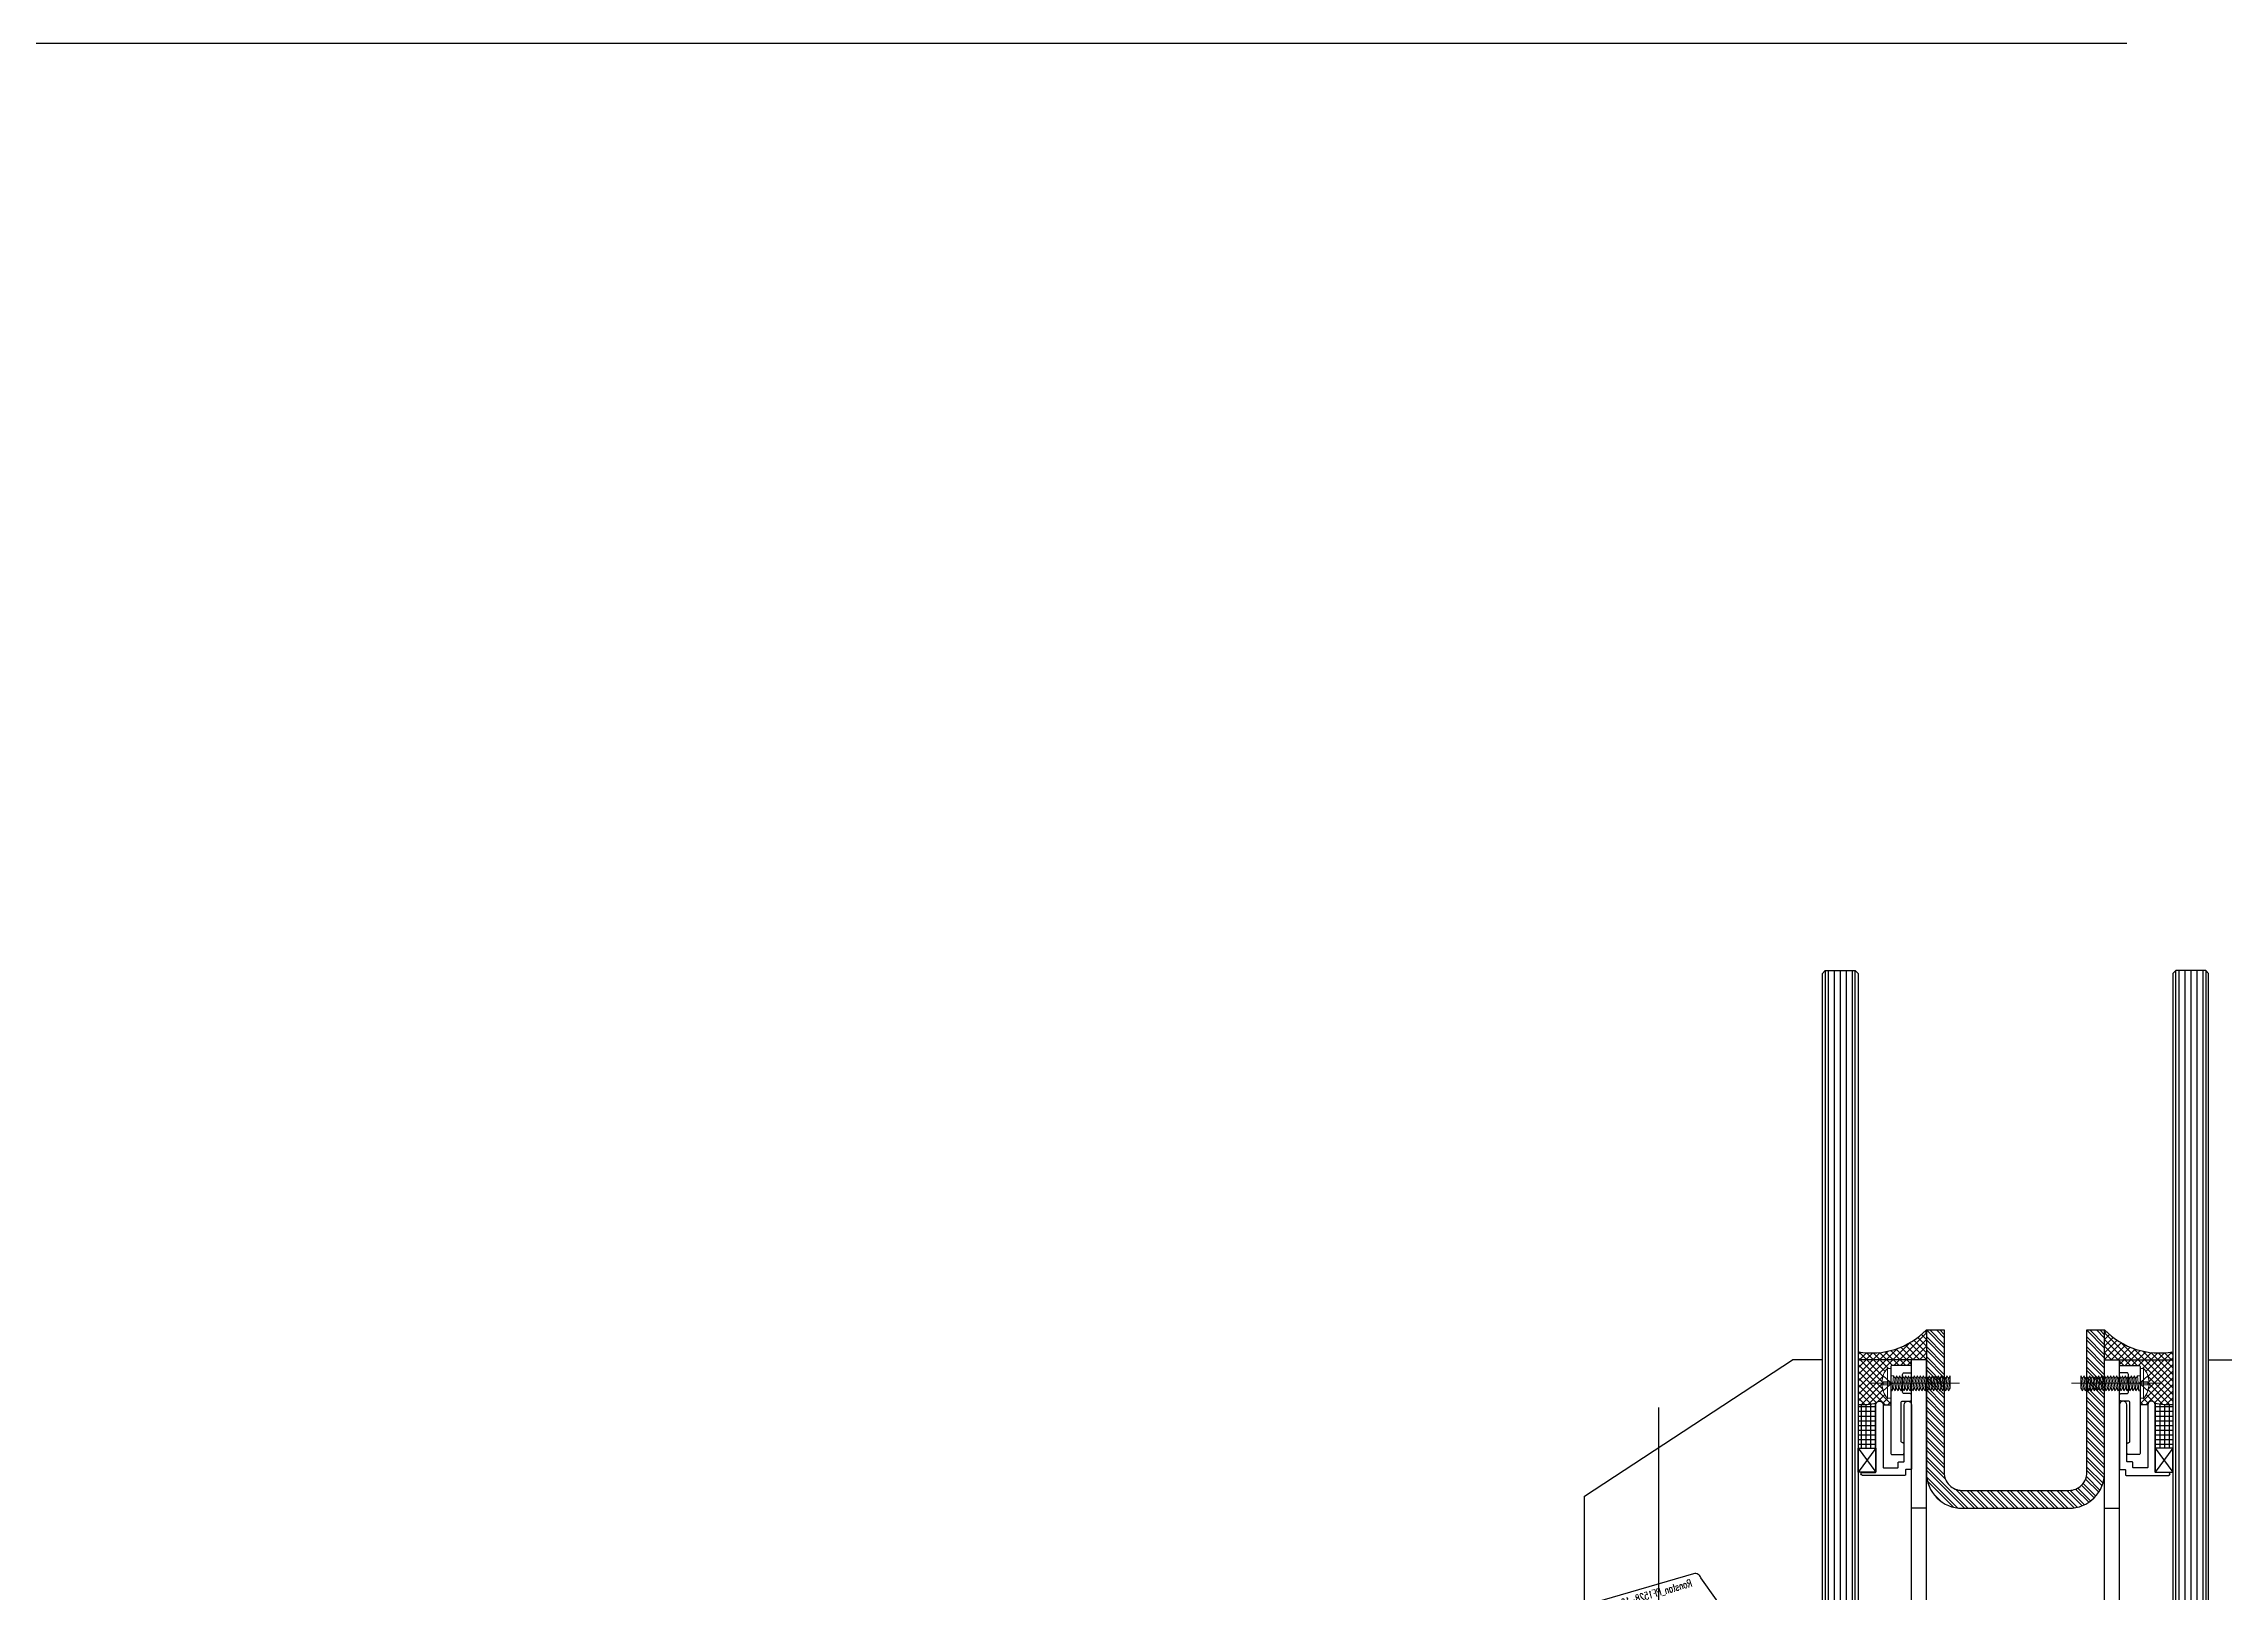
# Model space of a CAD drawing. Extents: x -163000 to 184253, y -124935 to 90032.
# Drawn here: x -128914 to -128180, y 35511 to 36032 of the extents above; entities that cross this region are included whole.
import ezdxf

# ---------------------------------------------------------------- set-up
doc = ezdxf.new("R2010")
doc.units = 0
doc.header["$LTSCALE"] = 1000
doc.header["$MEASUREMENT"] = 0
for name, pattern in [('CENTER', [2, 1.25, -0.25, 0.25, -0.25]), ('HIDDEN', [0.375, 0.25, -0.125]), ('s4118a$0$HIDDEN', [0.375, 0.25, -0.125])]:
    doc.linetypes.add(name, pattern=pattern)
doc.layers.get('0').update_dxf_attribs({"linetype": 'CONTINUOUS'})
for name, color, linetype, lineweight in [('0.25bC', 6, 'CONTINUOUS', 18), ('0.25bCEN', 1, 'CENTER', 18), ('0.25bH', 3, 'HIDDEN', 18)]:
    doc.layers.add(name, color=color, linetype=linetype, lineweight=lineweight)
for name, color, linetype in [('Aux (not print)', 11, 'CONTINUOUS'), ('buila', 14, 's4118a$0$HIDDEN'), ('glass-p', 1, 'CONTINUOUS'), ('SS Cable', 9, 'CONTINUOUS'), ('Steel', 30, 'CONTINUOUS')]:
    doc.layers.add(name, color=color, linetype=linetype)
doc.styles.add('ROMANS', font='romans', dxfattribs={"width": 0.9})

# ---------------------------------------------------------------- blocks, each defined once
blk = doc.blocks.new('11')
at = {"layer": '0.25bC'}
for p, q in [((1102.68, 1209.74), (1103.54, 1210.24)), ((1107.68, 1210.24), (1102.68, 1209.74)), ((1103.54, 1209.24), (1102.68, 1209.74)), ((1103.54, 1209.24), (1102.68, 1209.74)), ((1107.68, 1209.24), (1102.68, 1208.74)), ((1102.68, 1208.74), (1103.54, 1209.24)), ((1103.54, 1208.24), (1102.68, 1208.74)), ((1107.68, 1208.24), (1102.68, 1207.74)), ((1102.68, 1207.74), (1103.54, 1208.24)), ((1103.54, 1207.24), (1102.68, 1207.74)), ((1103.54, 1207.24), (1102.68, 1207.74)), ((1107.68, 1207.24), (1102.68, 1206.74)), ((1102.68, 1206.74), (1103.54, 1207.24)), ((1102.68, 1206.74), (1103.54, 1207.24)), ((1103.54, 1206.24), (1102.68, 1206.74)), ((1103.54, 1206.24), (1102.68, 1206.74)), ((1102.68, 1205.74), (1103.54, 1206.24)), ((1107.68, 1206.24), (1102.68, 1205.74)), ((1103.54, 1205.24), (1102.68, 1205.74)), ((1103.54, 1205.24), (1102.68, 1205.74)), ((1107.68, 1205.24), (1102.68, 1204.74)), ((1102.68, 1204.74), (1103.54, 1205.24)), ((1103.54, 1204.24), (1102.68, 1204.74)), ((1107.68, 1204.24), (1102.68, 1203.74)), ((1102.68, 1203.74), (1103.54, 1204.24)), ((1103.54, 1203.24), (1102.68, 1203.74)), ((1103.54, 1203.24), (1102.68, 1203.74)), ((1103.54, 1210.24), (1107.68, 1210.24)), ((1107.68, 1210.24), (1106.81, 1209.74)), ((1106.81, 1209.74), (1107.68, 1209.24)), ((1107.68, 1209.24), (1106.81, 1208.74)), ((1106.81, 1208.74), (1107.68, 1208.24)), ((1107.68, 1208.24), (1106.81, 1207.74)), ((1106.81, 1207.74), (1107.68, 1207.24)), ((1107.68, 1207.24), (1106.81, 1206.74)), ((1106.81, 1206.74), (1107.68, 1206.24)), ((1107.68, 1206.24), (1106.81, 1205.74)), ((1106.81, 1205.74), (1107.68, 1205.24)), ((1107.68, 1205.24), (1106.81, 1204.74)), ((1106.81, 1204.74), (1107.68, 1204.24)), ((1107.68, 1204.24), (1106.81, 1203.74)), ((1106.81, 1203.74), (1107.68, 1203.24)), ((1106.81, 1203.74), (1107.68, 1203.24)), ((1107.68, 1203.24), (1102.68, 1202.74)), ((1102.68, 1202.74), (1103.54, 1203.24)), ((1102.68, 1202.74), (1103.54, 1203.24)), ((1103.54, 1202.24), (1102.68, 1202.74)), ((1107.68, 1202.24), (1102.68, 1201.74)), ((1102.68, 1201.74), (1103.54, 1202.24)), ((1103.54, 1201.24), (1102.68, 1201.74)), ((1107.68, 1201.24), (1102.68, 1200.74)), ((1102.68, 1200.74), (1103.54, 1201.24)), ((1103.54, 1200.24), (1102.68, 1200.74)), ((1102.68, 1199.74), (1107.68, 1200.24)), ((1102.68, 1199.74), (1103.54, 1200.24)), ((1103.54, 1199.24), (1102.68, 1199.74)), ((1102.68, 1198.74), (1107.68, 1199.24)), ((1102.68, 1198.74), (1103.54, 1199.24)), ((1103.54, 1198.24), (1102.68, 1198.74)), ((1103.54, 1198.24), (1102.68, 1198.74)), ((1107.68, 1198.24), (1102.68, 1197.74)), ((1102.68, 1197.74), (1103.54, 1198.24)), ((1102.68, 1197.74), (1103.54, 1198.24)), ((1103.54, 1197.24), (1102.68, 1197.74)), ((1107.68, 1197.24), (1102.68, 1196.74)), ((1102.68, 1196.74), (1103.54, 1197.24)), ((1103.54, 1196.24), (1102.68, 1196.74)), ((1107.68, 1203.24), (1106.81, 1202.74)), ((1106.81, 1202.74), (1107.68, 1202.24)), ((1107.68, 1202.24), (1106.81, 1201.74)), ((1106.81, 1201.74), (1107.68, 1201.24)), ((1107.68, 1201.24), (1106.81, 1200.74)), ((1106.81, 1200.74), (1107.68, 1200.24)), ((1107.68, 1200.24), (1106.81, 1199.74)), ((1106.81, 1199.74), (1107.68, 1199.24)), ((1107.68, 1199.24), (1106.81, 1198.74)), ((1106.81, 1198.74), (1107.68, 1198.24)), ((1106.81, 1198.74), (1107.68, 1198.24)), ((1107.68, 1198.24), (1106.81, 1197.74)), ((1106.81, 1197.74), (1107.68, 1197.24)), ((1107.68, 1197.24), (1106.81, 1196.74)), ((1106.81, 1196.74), (1107.68, 1196.24)), ((1110.18, 1189.15), (1100.18, 1189.15)), ((1107.68, 1196.24), (1102.68, 1195.74)), ((1102.68, 1195.74), (1103.54, 1196.24)), ((1103.54, 1195.24), (1102.68, 1195.74)), ((1102.68, 1194.74), (1107.68, 1195.24)), ((1102.68, 1194.74), (1103.54, 1195.24)), ((1103.54, 1194.24), (1102.68, 1194.74)), ((1102.68, 1193.74), (1107.68, 1194.24)), ((1102.68, 1193.74), (1103.54, 1194.24)), ((1103.54, 1193.24), (1102.68, 1193.74)), ((1102.68, 1192.74), (1107.68, 1193.24)), ((1102.68, 1192.74), (1103.54, 1193.24)), ((1103.54, 1192.24), (1102.68, 1192.74)), ((1107.68, 1192.24), (1102.68, 1191.74)), ((1102.68, 1191.74), (1103.54, 1192.24)), ((1103.54, 1191.24), (1102.68, 1191.74)), ((1102.68, 1190.74), (1107.68, 1191.24)), ((1102.68, 1190.74), (1103.54, 1191.24)), ((1102.68, 1190.24), (1102.68, 1190.74)), ((1107.68, 1196.24), (1106.81, 1195.74)), ((1106.81, 1195.74), (1107.68, 1195.24)), ((1107.68, 1195.24), (1106.81, 1194.74)), ((1106.81, 1194.74), (1107.68, 1194.24)), ((1107.68, 1194.24), (1106.81, 1193.74)), ((1106.81, 1193.74), (1107.68, 1193.24)), ((1107.68, 1193.24), (1106.81, 1192.74)), ((1106.81, 1192.74), (1107.68, 1192.24)), ((1107.68, 1192.24), (1106.81, 1191.74)), ((1106.81, 1191.74), (1107.68, 1191.24)), ((1107.68, 1191.24), (1107.68, 1190.24))]:
    blk.add_line(p, q, dxfattribs=at)
blk.add_lwpolyline([(1100.18, 1189.15), (1100.18, 1190.24), (1110.18, 1190.24), (1110.18, 1189.15, -0.167288), (1105.68, 1187.26), (1105.68, 1187.76), (1104.68, 1187.76), (1104.68, 1187.26, -0.167288)], format="xyb", close=True, dxfattribs=at)
for start, end in [(241.32628, 264.26083), (275.73917, 298.67372)]:
    blk.add_arc((1105.18, 1192.24), 5, start, end, dxfattribs=at)
at = {"layer": '0.25bCEN', "ltscale": 0.2}
blk.add_line((1105.18, 1183.62), (1105.18, 1213.41), dxfattribs=at)
at = {"layer": '0.25bCEN', "ltscale": 0.05}
for p, q in [((1106.81, 1209.74), (1103.54, 1209.24)), ((1106.81, 1208.74), (1103.54, 1208.24)), ((1106.81, 1207.74), (1103.54, 1207.24)), ((1106.81, 1207.74), (1103.54, 1207.24)), ((1106.81, 1206.74), (1103.54, 1206.24)), ((1106.81, 1206.74), (1103.54, 1206.24)), ((1106.81, 1205.74), (1103.54, 1205.24)), ((1106.81, 1204.74), (1103.54, 1204.24)), ((1106.81, 1203.74), (1103.54, 1203.24)), ((1106.81, 1203.74), (1103.54, 1203.24)), ((1106.81, 1202.74), (1103.54, 1202.24)), ((1106.81, 1201.74), (1103.54, 1201.24)), ((1103.54, 1200.24), (1106.81, 1200.74)), ((1106.81, 1199.74), (1103.54, 1199.24)), ((1106.81, 1198.74), (1103.54, 1198.24)), ((1106.81, 1198.74), (1103.54, 1198.24)), ((1106.81, 1197.74), (1103.54, 1197.24)), ((1106.81, 1196.74), (1103.54, 1196.24)), ((1103.54, 1195.24), (1106.81, 1195.74)), ((1106.81, 1194.74), (1103.54, 1194.24)), ((1106.81, 1193.74), (1103.54, 1193.24)), ((1103.54, 1192.24), (1106.81, 1192.74)), ((1103.54, 1191.24), (1106.81, 1191.74))]:
    blk.add_line(p, q, dxfattribs=at)
at = {"layer": '0.25bH', "ltscale": 0.1}
for p, q in [((1104.68, 1189.94), (1102.63, 1187.69)), ((1105.68, 1189.94), (1104.68, 1189.94)), ((1104.68, 1187.76), (1104.68, 1189.94)), ((1105.68, 1187.76), (1105.68, 1189.94)), ((1107.72, 1187.69), (1105.68, 1189.94))]:
    blk.add_line(p, q, dxfattribs=at)
blk.add_lwpolyline([(1104.68, 1189.94), (1105.18, 1190.24), (1105.68, 1189.94)], dxfattribs=at)
blk = doc.blocks.new('Ronstan_RF1528-12_P')
at = {"layer": 'Aux (not print)', "linetype": 'HIDDEN'}
blk.add_circle((0, 0), 9.5, dxfattribs=at)
at = {"layer": 'Aux (not print)'}
for p in [(0, 0), (149, 0)]:
    blk.add_point(p, dxfattribs=at)
at = {"layer": 'SS Cable', "color": 8, "linetype": 'HIDDEN'}
blk.add_line((49, 22.94), (49, -22.97), dxfattribs=at)
at = {"layer": 'SS Cable', "color": 0, "linetype": 'ByBlock'}
blk.add_lwpolyline([(-19, 23.5, 0.414214), (-21, 21.5), (-24, 13), (-24, -13), (-21, -21.53, 0.414214), (-19, -23.53), (41.72, -23.53), (127.76, -16.89), (127.76, 16.89), (41.72, 23.5)], format="xyb", close=True, dxfattribs=at)
blk.add_lwpolyline([(127.76, -16.89), (149, -15.01), (149, 15.01), (127.76, 16.89)], close=True, dxfattribs=at)
at = {"layer": 'SS Cable', "color": 8, "linetype": 'HIDDEN'}
blk.add_lwpolyline([(49, 8), (149, 8), (149, -8), (49, -8)], close=True, dxfattribs=at)
at = {"layer": 'Steel', "color": 8}
blk.add_circle((0, 0), 14.25, dxfattribs=at)
at = {"layer": 'Aux (not print)', "style": 'ROMANS', "width": 0.7}
for text_generation_flag, p in [(6, (-17.5, 19.63)), (4, (52.16, 19.63))]:
    blk.add_text('Ronstan_RF1528-12_P', height=2.5, rotation=180, dxfattribs=dict(at, text_generation_flag=text_generation_flag)).set_placement(p)
for text_generation_flag, p in [(4, (-17.5, -19.63)), (6, (52.16, -19.63))]:
    blk.add_text('Ronstan_RF1528-12_P', height=2.5, dxfattribs=dict(at, text_generation_flag=text_generation_flag)).set_placement(p)
blk = doc.blocks.new('s2118a')
at = {"layer": 'glass-p'}
h = blk.add_hatch(dxfattribs=at)
h.set_pattern_fill('ANSI37', color=256, scale=0.5, angle=90, style=0)
h.set_pattern_definition([(45, (-207100.6955, 68532.1063), (1.122532015, -1.122532015), []), (315, (-207100.6955, 68532.1063), (-1.122532015, -1.122532015), [])])
h.paths.add_polyline_path([(-128294.88, 35581.666), (-128294.38, 35581.666), (-128294.38, 35580.666), (-128294.88, 35580.666, 0.1672877), (-128292.987, 35576.166), (-128291.897, 35576.166), (-128291.897, 35573.916), (-128294.397, 35573.916, 0.7581322), (-128296.714, 35574.566, -0.0780345), (-128302.897, 35574.066), (-128302.897, 35591.776, 0.1832027), (-128284.897, 35595.137), (-128284.897, 35586.666, 0.4142136), (-128285.397, 35587.166), (-128291.397, 35587.166, 0.4142136), (-128291.897, 35586.666), (-128291.897, 35586.166), (-128292.987, 35586.166, 0.1672877)])
h.paths.add_polyline_path([(-128284.897, 35595.137, 0.0620318), (-128279.897, 35599.106), (-128279.897, 35589.106), (-128284.897, 35589.106)])
h = blk.add_hatch(dxfattribs=at)
h.set_pattern_fill('ANSI32', color=256, scale=0.25, angle=90, style=0)
h.set_pattern_definition([(135, (-47773.6782, 68621.2826), (-1.68379802, -1.68379802), []), (135, (-47773.6782, 68622.405), (-1.68379802, -1.68379802), [])])
edge = h.paths.add_edge_path()
edge.add_line((-128219.897, 35599.106), (-128279.897, 35599.106))
edge.add_line((-128279.897, 35599.106), (-128279.897, 35551.106))
edge.add_arc((-128267.897, 35551.106), 12, 180, 270)
edge.add_line((-128267.897, 35539.106), (-128231.897, 35539.106))
edge.add_arc((-128231.897, 35551.106), 12, 270, 360)
edge.add_line((-128219.897, 35551.106), (-128219.897, 35599.106))
edge = h.paths.add_edge_path()
edge.add_line((-128225.897, 35599.106), (-128273.897, 35599.106))
edge.add_line((-128273.897, 35599.106), (-128273.897, 35551.106))
edge.add_arc((-128267.897, 35551.106), 6, 180, 270)
edge.add_line((-128267.897, 35545.106), (-128231.897, 35545.106))
edge.add_arc((-128231.897, 35551.106), 6, 270, 360)
edge.add_line((-128225.897, 35551.106), (-128225.897, 35599.106))
h = blk.add_hatch(dxfattribs=at)
h.set_pattern_fill('ANSI37', color=256, scale=0.5, angle=90, style=0)
h.set_pattern_definition([(135, (-49399.098, 68532.1063), (-1.122532015, -1.122532015), []), (225, (-49399.098, 68532.1063), (1.122532015, -1.122532015), [])])
h.paths.add_polyline_path([(-128204.913, 35581.666), (-128205.413, 35581.666), (-128205.413, 35580.666), (-128204.913, 35580.666, -0.1672877), (-128206.807, 35576.166), (-128207.897, 35576.166), (-128207.897, 35573.916), (-128205.397, 35573.916, -0.7581322), (-128203.079, 35574.566, 0.0780345), (-128196.897, 35574.066), (-128196.897, 35591.776, -0.1832027), (-128214.897, 35595.137), (-128214.897, 35586.666, -0.4142136), (-128214.397, 35587.166), (-128208.397, 35587.166, -0.4142136), (-128207.897, 35586.666), (-128207.897, 35586.166), (-128206.807, 35586.166, -0.1672877)])
h.paths.add_polyline_path([(-128214.897, 35595.137, -0.0620318), (-128219.897, 35599.106), (-128219.897, 35589.106), (-128214.897, 35589.106)])
h = blk.add_hatch(dxfattribs=at)
h.set_pattern_fill('NET', color=256, scale=0.5, angle=90, style=0)
h.set_pattern_definition([(90, (-129247.927, 46700.1063), (1.5875, -1e-16), []), (360, (-129247.927, 46700.1063), (0, -1.5875), [])])
h.paths.add_polyline_path([(-128296.897, 35559.266), (-128302.897, 35559.266), (-128302.897, 35574.066, 0.0827625), (-128296.897, 35574.566)])
h = blk.add_hatch(dxfattribs=at)
h.set_pattern_fill('NET', color=256, scale=0.5, angle=90, style=0)
h.set_pattern_definition([(90, (-127251.8664, 46700.1063), (-1.5875, 1e-16), []), (180, (-127251.8664, 46700.1063), (-2e-16, -1.5875), [])])
h.paths.add_polyline_path([(-128202.897, 35559.266), (-128196.897, 35559.266), (-128196.897, 35574.066, -0.0827625), (-128202.897, 35574.566)])
at = {"layer": 'buila', "ltscale": 5}
blk.add_line((-105712.4, 36032.126), (-132749.9, 36032.126), dxfattribs=at)
at = {"layer": 'glass-p'}
for p, q in [((-128314.897, 35719.132), (-128313.897, 35720.132)), ((-128314.897, 35120.132), (-128314.897, 35719.132)), ((-128313.897, 35720.132), (-128303.897, 35720.132)), ((-128313.897, 35720.132), (-128313.897, 35120.132)), ((-128312.897, 35720.132), (-128312.897, 35120.132)), ((-128310.897, 35720.132), (-128310.897, 35120.132)), ((-128308.897, 35720.132), (-128308.897, 35120.132)), ((-128306.897, 35720.132), (-128306.897, 35120.132)), ((-128304.897, 35720.132), (-128304.897, 35120.132)), ((-128303.897, 35120.132), (-128303.897, 35720.132)), ((-128302.897, 35719.132), (-128303.897, 35720.132)), ((-128302.897, 35719.132), (-128302.897, 35120.132)), ((-128196.897, 35719.132), (-128195.897, 35720.132)), ((-128196.897, 35719.132), (-128196.897, 35120.132)), ((-128185.897, 35720.132), (-128195.897, 35720.132)), ((-128195.897, 35120.132), (-128195.897, 35720.132)), ((-128194.897, 35720.132), (-128194.897, 35120.132)), ((-128192.897, 35720.132), (-128192.897, 35120.132)), ((-128190.897, 35720.132), (-128190.897, 35120.132)), ((-128188.897, 35720.132), (-128188.897, 35120.132)), ((-128186.897, 35720.132), (-128186.897, 35120.132)), ((-128184.897, 35719.132), (-128185.897, 35720.132)), ((-128185.897, 35720.132), (-128185.897, 35120.132)), ((-128184.897, 35120.132), (-128184.897, 35719.132)), ((-128279.897, 35599.106), (-128273.897, 35599.106)), ((-128225.897, 35599.106), (-128219.897, 35599.106)), ((-128394.897, 35543.153), (-128324.897, 35589.106)), ((-128314.897, 35589.106), (-128324.897, 35589.106)), ((-128284.897, 35589.106), (-128302.897, 35589.106)), ((-128284.897, 35120.132), (-128284.897, 35589.106)), ((-128279.897, 35589.106), (-128284.897, 35589.106)), ((-128279.897, 35120.132), (-128279.897, 35589.106)), ((-128219.897, 35120.132), (-128219.897, 35589.106)), ((-128219.897, 35589.106), (-128214.897, 35589.106)), ((-128214.897, 35120.132), (-128214.897, 35589.106)), ((-128214.897, 35589.106), (-128196.897, 35589.106)), ((-128184.897, 35589.106), (-128174.897, 35589.106)), ((-128369.897, 35120.132), (-128369.897, 35573.006)), ((-128369.897, 35120.132), (-128369.897, 35573.006)), ((-128294.397, 35573.916), (-128291.897, 35573.916)), ((-128205.397, 35573.916), (-128207.897, 35573.916)), ((-128302.897, 35559.266), (-128296.897, 35551.266)), ((-128296.897, 35559.266), (-128302.897, 35551.266)), ((-128196.897, 35559.266), (-128202.897, 35551.266)), ((-128202.897, 35559.266), (-128196.897, 35551.266)), ((-128394.897, 35120.132), (-128394.897, 35543.153)), ((-128279.897, 35539.106), (-128284.897, 35539.106)), ((-128219.897, 35539.106), (-128214.897, 35539.106))]:
    blk.add_line(p, q, dxfattribs=at)
for points in [[(-128279.897, 35599.106), (-128279.897, 35551.106, 0.4142136), (-128267.897, 35539.106), (-128231.897, 35539.106, 0.4142136), (-128219.897, 35551.106), (-128219.897, 35599.106)], [(-128273.897, 35599.106), (-128273.897, 35551.106, 0.4142136), (-128267.897, 35545.106), (-128231.897, 35545.106, 0.4142136), (-128225.897, 35551.106), (-128225.897, 35599.106)], [(-128287.897, 35561.166), (-128287.897, 35561.166), (-128287.897, 35561.166, -0.4142136), (-128288.397, 35561.666), (-128288.397, 35574.666, -0.4142136), (-128287.897, 35575.166), (-128285.397, 35575.166, 0.4142136), (-128284.897, 35575.666), (-128284.897, 35577.166, 0.4142136), (-128285.397, 35577.666), (-128287.397, 35577.666, -0.4142136), (-128287.897, 35578.166), (-128287.897, 35581.166), (-128287.897, 35584.166, -0.4142136), (-128287.397, 35584.666), (-128285.397, 35584.666, 0.4142136), (-128284.897, 35585.166), (-128284.897, 35586.666, 0.4142136), (-128285.397, 35587.166), (-128291.397, 35587.166, 0.4142136), (-128291.897, 35586.666), (-128291.897, 35581.548), (-128291.514, 35581.166), (-128291.897, 35580.783), (-128291.897, 35557.666, 0.4142136), (-128291.397, 35557.166), (-128287.897, 35557.166, 0.4142136), (-128287.397, 35557.666), (-128287.397, 35560.666, 0.4142136), (-128287.897, 35561.166)], [(-128211.897, 35561.166), (-128211.897, 35561.166), (-128211.897, 35561.166, 0.4142136), (-128211.397, 35561.666), (-128211.397, 35574.666, 0.4142136), (-128211.897, 35575.166), (-128214.397, 35575.166, -0.4142136), (-128214.897, 35575.666), (-128214.897, 35577.166, -0.4142136), (-128214.397, 35577.666), (-128212.397, 35577.666, 0.4142136), (-128211.897, 35578.166), (-128211.897, 35581.166), (-128211.897, 35584.166, 0.4142136), (-128212.397, 35584.666), (-128214.397, 35584.666, -0.4142136), (-128214.897, 35585.166), (-128214.897, 35586.666, -0.4142136), (-128214.397, 35587.166), (-128208.397, 35587.166, -0.4142136), (-128207.897, 35586.666), (-128207.897, 35581.548), (-128208.28, 35581.166), (-128207.897, 35580.783), (-128207.897, 35557.666, -0.4142136), (-128208.397, 35557.166), (-128211.897, 35557.166, -0.4142136), (-128212.397, 35557.666), (-128212.397, 35560.666, -0.4142136), (-128211.897, 35561.166)]]:
    blk.add_lwpolyline(points, format="xyb", dxfattribs=at)
for points in [[(-128287.397, 35573.916, -1), (-128284.897, 35573.916), (-128284.897, 35552.366, -0.4142136), (-128285.097, 35552.166), (-128286.697, 35552.166, 0.4142136), (-128286.897, 35551.966), (-128286.897, 35550.366, -0.4142136), (-128287.097, 35550.166), (-128301.397, 35550.166, -1), (-128301.397, 35551.166), (-128297.097, 35551.166, 0.4142136), (-128296.897, 35551.366), (-128296.897, 35573.916, -1), (-128294.397, 35573.916), (-128294.397, 35552.866, 0.4142136), (-128294.197, 35552.666), (-128289.597, 35552.666, 0.4142136), (-128289.397, 35552.866), (-128289.397, 35554.466, -0.4142136), (-128289.197, 35554.666), (-128287.597, 35554.666, 0.4142136), (-128287.397, 35554.866)], [(-128212.397, 35573.916, 1), (-128214.897, 35573.916), (-128214.897, 35552.366, 0.4142136), (-128214.697, 35552.166), (-128213.097, 35552.166, -0.4142136), (-128212.897, 35551.966), (-128212.897, 35550.366, 0.4142136), (-128212.697, 35550.166), (-128198.397, 35550.166, 1), (-128198.397, 35551.166), (-128202.697, 35551.166, -0.4142136), (-128202.897, 35551.366), (-128202.897, 35573.916, 1), (-128205.397, 35573.916), (-128205.397, 35552.866, -0.4142136), (-128205.597, 35552.666), (-128210.197, 35552.666, -0.4142136), (-128210.397, 35552.866), (-128210.397, 35554.466, 0.4142136), (-128210.597, 35554.666), (-128212.197, 35554.666, -0.4142136), (-128212.397, 35554.866)]]:
    blk.add_lwpolyline(points, format="xyb", close=True, dxfattribs=at)
for points in [[(-128302.897, 35551.266), (-128302.897, 35559.266), (-128296.897, 35559.266), (-128296.897, 35551.266)], [(-128196.897, 35551.266), (-128196.897, 35559.266), (-128202.897, 35559.266), (-128202.897, 35551.266)]]:
    blk.add_lwpolyline(points, close=True, dxfattribs=at)
for centre, radius, start, end in [((-128298.33, 35617.195), 25.826, 259.815016, 315.539932), ((-128201.464, 35617.195), 25.826, 224.460068, 280.184984), ((-128301.398, 35594.001), 19.992, 265.69979, 283.547807), ((-128198.396, 35594.001), 19.992, 256.452193, 274.30021)]:
    blk.add_arc(centre, radius, start, end, dxfattribs=at)
at = {"layer": 'glass-p', "xscale": -1, "rotation": 270}
blk.add_blockref('11', (-129482.142, 34475.987), dxfattribs=at)
at = {"layer": 'glass-p'}
for name, p, rotation in [('11', (-127017.652, 34475.987), 90), ('Ronstan_RF1528-12_P', (-128369.897, 35489.106), 196.2424064692853)]:
    blk.add_blockref(name, p, dxfattribs=dict(at, rotation=rotation))

msp = doc.modelspace()

# ---------------------------------------------------------------- block references
msp.add_blockref('s2118a', (0, 0))

doc.saveas('drawing.dxf')
